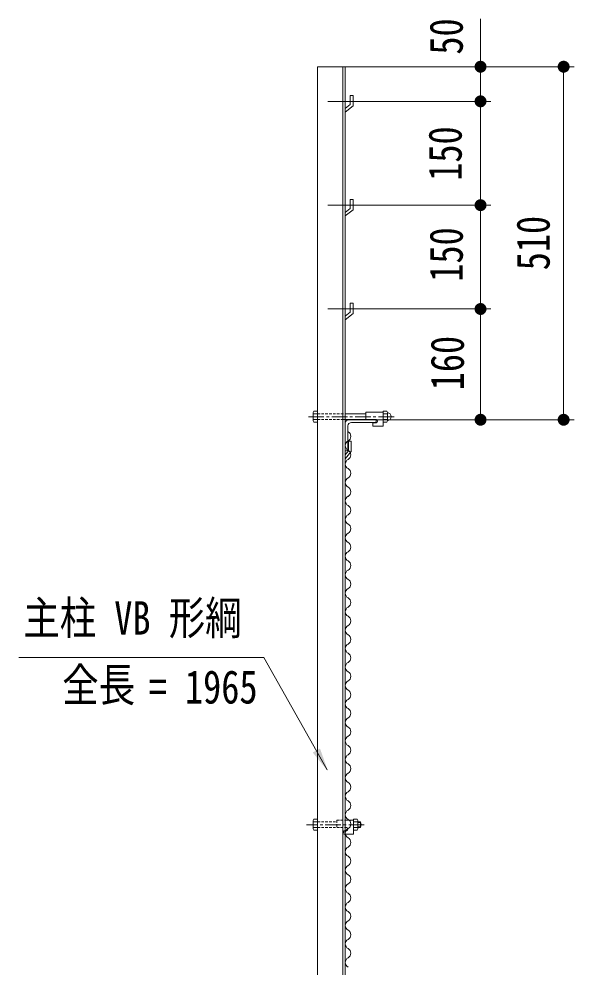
# Model space of a CAD drawing. Units: millimetres, scale not verified. Extents: x -4455 to 4455, y -3150 to 3150.
# Drawn here: x 21 to 823, y 251 to 1621 of the extents above; entities that cross this region are included whole.
import ezdxf
from ezdxf.enums import TextEntityAlignment as Align

# ---------------------------------------------------------------- set-up
doc = ezdxf.new("R2010")
doc.units = ezdxf.units.MM
doc.header["$LTSCALE"] = 30
doc.linetypes.add('USER2', pattern=[0.1875, 0.125, -0.0625])
doc.linetypes.add('USER4', pattern=[1.125, 0.75, -0.125, 0.125, -0.125])
for name, color, linetype, lineweight in [('0-0_D-STR-TXT', 3, 'Continuous', 13), ('0-1_D-STR2', 2, 'Continuous', 13), ('0-2_D-STR1', 1, 'Continuous', 18), ('0-3_D-STR-DIM', 1, 'Continuous', 18), ('0-4_D-BMK', 2, 'USER4', 13), ('0-6_D-STR3', 3, 'Continuous', 13), ('0-B_SUNPOU', 1, 'Continuous', 18), ('0-C_7詳細', 3, 'Continuous', 18), ('0-E_1部材', 7, 'Continuous', 9)]:
    doc.layers.add(name, color=color, linetype=linetype, lineweight=lineweight)
doc.styles.add('ＭＳ ゴシック', font='')
doc.styles.get('ＭＳ ゴシック').set_extended_font_data('MS Gothic')

# ---------------------------------------------------------------- blocks, each defined once
blk = doc.blocks.new('M1')
at = {"layer": '0-B_SUNPOU'}
blk.add_line((-7.5, 0), (-57.86, 0), dxfattribs=at)
for points in [[(0, 0), (-7.5, 0), (-7.44, 0.94)], [(0, 0), (-7.44, -0.94), (-7.5, 0)], [(0, 0), (-7.44, 0.94), (-7.26, 1.87)], [(0, 0), (-7.26, -1.87), (-7.44, -0.94)], [(0, 0), (-7.26, 1.87), (-6.97, 2.76)], [(0, 0), (-6.97, -2.76), (-7.26, -1.87)], [(0, 0), (-6.97, 2.76), (-6.57, 3.61)], [(0, 0), (-6.57, -3.61), (-6.97, -2.76)], [(0, 0), (-6.57, 3.61), (-6.07, 4.41)], [(0, 0), (-6.07, -4.41), (-6.57, -3.61)], [(0, 0), (-6.07, 4.41), (-5.47, 5.13)], [(0, 0), (-5.47, -5.13), (-6.07, -4.41)], [(0, 0), (-5.47, 5.13), (-4.78, 5.78)], [(0, 0), (-4.78, -5.78), (-5.47, -5.13)], [(0, 0), (-4.78, 5.78), (-4.02, 6.33)], [(0, 0), (-4.02, -6.33), (-4.78, -5.78)], [(0, 0), (-4.02, 6.33), (-3.19, 6.79)], [(0, 0), (-3.19, -6.79), (-4.02, -6.33)], [(0, 0), (-3.19, 6.79), (-2.32, 7.13)], [(0, 0), (-2.32, -7.13), (-3.19, -6.79)], [(0, 0), (-2.32, 7.13), (-1.41, 7.37)], [(0, 0), (-1.41, -7.37), (-2.32, -7.13)], [(0, 0), (-1.41, 7.37), (-0.47, 7.49)], [(0, 0), (-0.47, -7.49), (-1.41, -7.37)], [(0, 0), (-0.47, 7.49), (0.47, 7.49)], [(0, 0), (0.47, -7.49), (-0.47, -7.49)], [(0, 0), (0.47, 7.49), (1.41, 7.37)], [(0, 0), (1.41, 7.37), (2.32, 7.13)], [(0, 0), (2.32, 7.13), (3.19, 6.79)], [(0, 0), (3.19, 6.79), (4.02, 6.33)], [(0, 0), (4.02, 6.33), (4.78, 5.78)], [(0, 0), (4.78, 5.78), (5.47, 5.13)], [(0, 0), (5.47, 5.13), (6.07, 4.41)], [(0, 0), (6.07, 4.41), (6.57, 3.61)], [(0, 0), (6.57, 3.61), (6.97, 2.76)], [(0, 0), (6.97, 2.76), (7.26, 1.87)], [(0, 0), (7.26, 1.87), (7.44, 0.94)], [(0, 0), (7.44, 0.94), (7.5, 0)], [(0, 0), (1.41, -7.37), (0.47, -7.49)], [(0, 0), (2.32, -7.13), (1.41, -7.37)], [(0, 0), (3.19, -6.79), (2.32, -7.13)], [(0, 0), (4.02, -6.33), (3.19, -6.79)], [(0, 0), (4.78, -5.78), (4.02, -6.33)], [(0, 0), (5.47, -5.13), (4.78, -5.78)], [(0, 0), (6.07, -4.41), (5.47, -5.13)], [(0, 0), (6.57, -3.61), (6.07, -4.41)], [(0, 0), (6.97, -2.76), (6.57, -3.61)], [(0, 0), (7.26, -1.87), (6.97, -2.76)], [(0, 0), (7.44, -0.94), (7.26, -1.87)], [(0, 0), (7.5, 0), (7.44, -0.94)]]:
    blk.add_solid(points, dxfattribs=at)

msp = doc.modelspace()

# ---------------------------------------------------------------- linework, layer by layer
at = {"layer": '0-0_D-STR-TXT'}
msp.add_lwpolyline([(21.3, 698.43), (375.14, 698.43), (466.6, 536.08)], dxfattribs=at)
msp.add_solid([(467.73, 534.07), (445.58, 561.19), (456.02, 567.07)], dxfattribs=at)
at = {"layer": '0-1_D-STR2'}
for centre, start, end in [((493.02, 1018.05), 298.07249, 61.92751), ((500.13, 1004.71), 118.07249, 241.92751), ((493.02, 991.38), 298.07249, 61.92751), ((500.13, 978.05), 118.07249, 241.92751), ((493.02, 964.71), 298.07249, 61.92751), ((500.13, 951.38), 118.07249, 241.92751), ((500.13, 924.71), 118.07249, 241.92751), ((493.02, 938.05), 298.07249, 61.92751), ((493.02, 911.38), 298.07249, 61.92751), ((500.13, 898.05), 118.07249, 241.92751), ((493.02, 884.71), 298.07249, 61.92751), ((500.13, 871.38), 118.07249, 241.92751), ((493.02, 858.05), 298.07249, 61.92751), ((500.13, 844.71), 118.07249, 241.92751), ((493.02, 831.38), 298.07249, 61.92751), ((500.13, 818.05), 118.07249, 241.92751), ((493.02, 804.71), 298.07249, 61.92751), ((500.13, 791.38), 118.07249, 241.92751), ((493.02, 778.05), 298.07249, 61.92751), ((500.13, 764.71), 118.07249, 241.92751), ((493.02, 751.38), 298.07249, 61.92751), ((500.13, 738.05), 118.07249, 241.92751), ((493.02, 724.71), 298.07249, 61.92751), ((500.13, 711.38), 118.07249, 241.92751), ((493.02, 698.05), 298.07249, 61.92751), ((500.13, 684.71), 118.07249, 241.92751), ((493.02, 671.38), 298.07249, 61.92751), ((500.13, 658.05), 118.07249, 241.92751), ((493.02, 644.71), 298.07249, 61.92751), ((500.13, 631.38), 118.07249, 241.92751), ((493.02, 618.05), 298.07249, 61.92751), ((500.13, 604.71), 118.07249, 241.92751), ((493.02, 591.38), 298.07249, 61.92751), ((500.13, 578.05), 118.07249, 241.92751), ((493.02, 564.71), 298.07249, 61.92751), ((500.13, 551.38), 118.07249, 241.92751), ((493.02, 538.05), 298.07249, 61.92751), ((500.13, 524.71), 118.07249, 241.92751), ((493.02, 511.38), 298.07249, 61.92751), ((500.13, 498.05), 118.07249, 241.92751), ((493.02, 484.71), 298.07249, 61.92751), ((500.13, 471.38), 118.07249, 241.92751), ((493.02, 458.05), 298.07249, 61.92751), ((500.13, 444.71), 118.07249, 241.92751), ((500.13, 418.05), 118.07249, 241.92751), ((493.02, 431.38), 298.07249, 61.92751), ((493.02, 404.71), 298.07249, 61.92751), ((500.13, 391.38), 118.07249, 241.92751), ((493.02, 378.05), 298.07249, 61.92751), ((500.13, 364.71), 118.07249, 241.92751), ((493.02, 351.38), 298.07249, 61.92751), ((500.13, 338.05), 118.07249, 241.92751), ((493.02, 324.71), 298.07249, 61.92751), ((500.13, 311.38), 118.07249, 241.92751), ((493.02, 298.05), 298.07249, 61.92751), ((500.13, 284.71), 118.07249, 241.92751), ((493.02, 271.38), 298.07249, 61.92751), ((500.13, 258.05), 118.07249, 241.92751)]:
    msp.add_arc(centre, 7.56, start, end, dxfattribs=at)
at = {"layer": '0-2_D-STR1'}
for p, q in [((452.37, 1552.01), (452.37, 1093.14)), ((488.87, 1552.01), (488.87, 1101.23)), ((492.37, 1552.01), (492.37, 1102.01)), ((503.83, 1510.28), (503.83, 1495.31)), ((492.37, 1491.51), (499.83, 1497.28)), ((492.37, 1486.45), (503.83, 1495.31)), ((499.83, 1360.28), (499.83, 1347.28)), ((503.83, 1360.28), (499.83, 1360.28)), ((503.83, 1360.28), (503.83, 1345.31)), ((492.37, 1341.51), (499.83, 1347.28)), ((492.37, 1336.45), (503.83, 1345.31)), ((503.83, 1210.28), (503.83, 1195.31)), ((492.37, 1191.51), (499.83, 1197.28)), ((492.37, 1186.45), (503.83, 1195.31)), ((452.37, 1110.88), (452.37, -412.99)), ((488.87, 1102.78), (488.87, -412.99)), ((492.37, 1102.01), (492.37, -412.99)), ((499.87, 1042.01), (529.87, 1042.01)), ((537.37, 1042.01), (537.37, 1040.01)), ((492.37, 997.01), (492.37, 1037.01)), ((496.37, 999.01), (496.37, 1033.01)), ((501.37, 1038.01), (535.37, 1038.01)), ((497.1, 1011.06), (497.1, 997.22)), ((501.1, 1011.06), (497.1, 1011.06)), ((501.1, 1011.06), (501.1, 995.97)), ((492.37, 991.5), (497.1, 997.22)), ((492.37, 997.01), (494.37, 997.01)), ((492.37, 985.42), (501.1, 995.97))]:
    msp.add_line(p, q, dxfattribs=at)
for points in [[(503.83, 1510.28), (499.83, 1510.28), (499.83, 1497.28)], [(503.83, 1210.28), (499.83, 1210.28), (499.83, 1197.28)]]:
    msp.add_lwpolyline(points, dxfattribs=at)
for centre, radius, start, end in [((497.37, 1037.01), 5, 90, 180), ((501.37, 1033.01), 5, 90, 180), ((535.37, 1040.01), 2, 270, 0), ((494.37, 999.01), 2, 270, 0)]:
    msp.add_arc(centre, radius, start, end, dxfattribs=at)
at = {"layer": '0-3_D-STR-DIM'}
for p, q in [((687.91, 1586.51), (687.91, 1621.01)), ((467.37, 1552.01), (702.91, 1552.01)), ((467.37, 1552.01), (822.91, 1552.01)), ((687.91, 1502.01), (687.91, 1552.01)), ((807.91, 1517.51), (807.91, 1076.51)), ((467.37, 1502.01), (702.91, 1502.01)), ((467.37, 1502.01), (702.91, 1502.01)), ((687.91, 1467.51), (687.91, 1386.51)), ((687.91, 1467.51), (687.91, 1433.01)), ((467.37, 1352.01), (702.91, 1352.01)), ((467.37, 1352.01), (702.91, 1352.01)), ((687.91, 1317.51), (687.91, 1236.51)), ((467.37, 1202.01), (702.91, 1202.01)), ((467.37, 1202.01), (702.91, 1202.01)), ((687.91, 1167.51), (687.91, 1076.51)), ((529.87, 1042.01), (702.91, 1042.01)), ((529.87, 1042.01), (822.91, 1042.01))]:
    msp.add_line(p, q, dxfattribs=at)
at = {"layer": '0-4_D-BMK'}
for p, q in [((563.06, 1046.46), (437.61, 1046.46)), ((519.99, 457.01), (436.5, 457.01))]:
    msp.add_line(p, q, dxfattribs=at)
at = {"layer": '0-6_D-STR3'}
for p, q in [((445.97, 1052.38), (447.08, 1054.3)), ((445.97, 1052.38), (445.97, 1040.54)), ((446.66, 1050.46), (452.37, 1050.46)), ((446.66, 1042.46), (452.37, 1042.46)), ((447.08, 1054.3), (452.37, 1054.3)), ((452.37, 1054.3), (452.37, 1038.62)), ((487.47, 1042.46), (522.18, 1042.46)), ((492.37, 1050.46), (522.23, 1050.46)), ((522.18, 1052.78), (547.18, 1052.78)), ((522.18, 1052.78), (522.18, 1042.28)), ((522.18, 1042.28), (536.93, 1042.28)), ((547.18, 1038.62), (547.18, 1054.3)), ((547.18, 1052.78), (547.18, 1032.78)), ((552.89, 1050.46), (547.18, 1050.46)), ((552.89, 1042.46), (547.18, 1042.46)), ((553.58, 1040.54), (553.58, 1052.38)), ((532.18, 1037.78), (536.93, 1037.78)), ((532.18, 1037.78), (532.18, 1032.78)), ((532.18, 1032.78), (547.18, 1032.78)), ((552.47, 1038.62), (547.18, 1038.62)), ((553.58, 1040.54), (552.47, 1038.62)), ((445.97, 462.93), (447.08, 464.85)), ((445.97, 451.09), (445.97, 462.93)), ((446.66, 461.01), (452.37, 461.01)), ((446.66, 453.01), (452.37, 453.01)), ((447.08, 464.85), (452.37, 464.85)), ((452.37, 449.17), (452.37, 464.85)), ((492.37, 463.33), (504.44, 463.33)), ((492.37, 452.83), (494.19, 452.83)), ((504.44, 449.17), (504.44, 464.85)), ((504.44, 463.33), (504.44, 443.33)), ((510.15, 461.01), (504.44, 461.01)), ((510.15, 453.01), (504.44, 453.01)), ((510.84, 451.09), (510.84, 462.93)), ((510.84, 461.01), (514.39, 461.01)), ((510.84, 453.01), (514.39, 453.01)), ((514.39, 453.01), (514.39, 461.01)), ((445.97, 451.09), (447.08, 449.17)), ((447.08, 449.17), (452.37, 449.17)), ((490.24, 448.33), (494.19, 448.33)), ((490.24, 443.33), (504.44, 443.33)), ((509.73, 449.17), (504.44, 449.17)), ((510.84, 451.09), (509.73, 449.17))]:
    msp.add_line(p, q, dxfattribs=at)
at = {"layer": '0-6_D-STR3', "color": 1, "linetype": 'USER2'}
for p, q in [((452.37, 1050.46), (492.37, 1050.46)), ((452.37, 1042.46), (492.37, 1042.46)), ((452.37, 461.01), (480.24, 461.01)), ((452.37, 453.01), (480.24, 453.01)), ((480.24, 463.33), (480.24, 452.83)), ((480.24, 463.33), (492.37, 463.33)), ((480.24, 452.83), (492.37, 452.83)), ((490.24, 448.33), (490.24, 443.33))]:
    msp.add_line(p, q, dxfattribs=at)
at = {"layer": '0-6_D-STR3', "color": 1}
for p, q in [((510.84, 460.21), (514.8, 460.21)), ((510.84, 453.81), (514.8, 453.81))]:
    msp.add_line(p, q, dxfattribs=at)
at = {"layer": '0-6_D-STR3'}
for points in [[(553.58, 1052.38), (552.47, 1054.3), (547.18, 1054.3)], [(445.97, 1040.54), (447.08, 1038.62), (452.37, 1038.62)], [(510.84, 462.93), (509.73, 464.85), (504.44, 464.85)]]:
    msp.add_lwpolyline(points, dxfattribs=at)
for centre, radius, start, end in [((449, 1052.38), 3.03, 180, 219.3382), ((457.97, 1046.46), 12, 160.52878, 199.47122), ((449, 1040.54), 3.03, 140.6618, 180), ((536.93, 1040.03), 2.25, 270, 90), ((550.55, 1052.38), 3.03, 320.6618, 0), ((541.58, 1046.46), 12, 340.52878, 19.47122), ((550.55, 1040.54), 3.03, 0, 39.3382), ((552.79, 1046.46), 5.97, 277.58062, 82.41938), ((449, 462.93), 3.03, 180, 219.3382), ((457.97, 457.01), 12, 160.52878, 199.47122), ((449, 451.09), 3.03, 140.6618, 180), ((494.19, 450.58), 2.25, 270, 90), ((507.81, 462.93), 3.03, 320.6618, 0), ((498.84, 457.01), 12, 340.52878, 19.47122), ((507.81, 451.09), 3.03, 0, 39.3382), ((507.46, 457.01), 8, 330, 30)]:
    msp.add_arc(centre, radius, start, end, dxfattribs=at)
at = {"layer": '0-C_7詳細', "color": 7, "lineweight": 9}
msp.add_line((492.37, 448.33), (492.37, 443.33), dxfattribs=at)
at = {"layer": '0-E_1部材'}
for p, q in [((452.37, 1552.01), (492.37, 1552.01)), ((497.37, 1042.01), (537.37, 1042.01))]:
    msp.add_line(p, q, dxfattribs=at)

# ---------------------------------------------------------------- block references
at = {"layer": '0-3_D-STR-DIM', "xscale": 1.15, "yscale": 1.15}
for p, rotation in [((687.91, 1552.01), 270), ((807.91, 1552.01), 90), ((687.91, 1502.01), 90), ((687.91, 1502.01), 90), ((687.91, 1352.01), 270), ((687.91, 1352.01), 90), ((687.91, 1202.01), 270), ((687.91, 1202.01), 90), ((687.91, 1042.01), 270), ((807.91, 1042.01), 270)]:
    msp.add_blockref('M1', p, dxfattribs=dict(at, rotation=rotation))

# ---------------------------------------------------------------- texts
at = {"layer": '0-0_D-STR-TXT', "style": 'ＭＳ ゴシック', "width": 0.8}
for s, p in [('主柱 VB 形綱', (27.6, 717.23)), ('全長', (83.84, 620.54)), ('= 1965', (208.57, 617.57))]:
    msp.add_text(s, height=48.17, dxfattribs=at).set_placement(p, align=Align.BOTTOM_LEFT)
at = {"layer": '0-3_D-STR-DIM', "color": 3, "style": 'ＭＳ ゴシック', "width": 0.8}
for s, p in [('50', (676.69, 1569.46)), ('150', (675.12, 1387.23)), ('510', (802.17, 1257.91)), ('150', (676.69, 1241.38)), ('160', (678.26, 1084.55))]:
    msp.add_text(s, height=48.17, rotation=90, dxfattribs=at).set_placement(p, align=Align.BOTTOM_LEFT)

doc.saveas('drawing.dxf')
